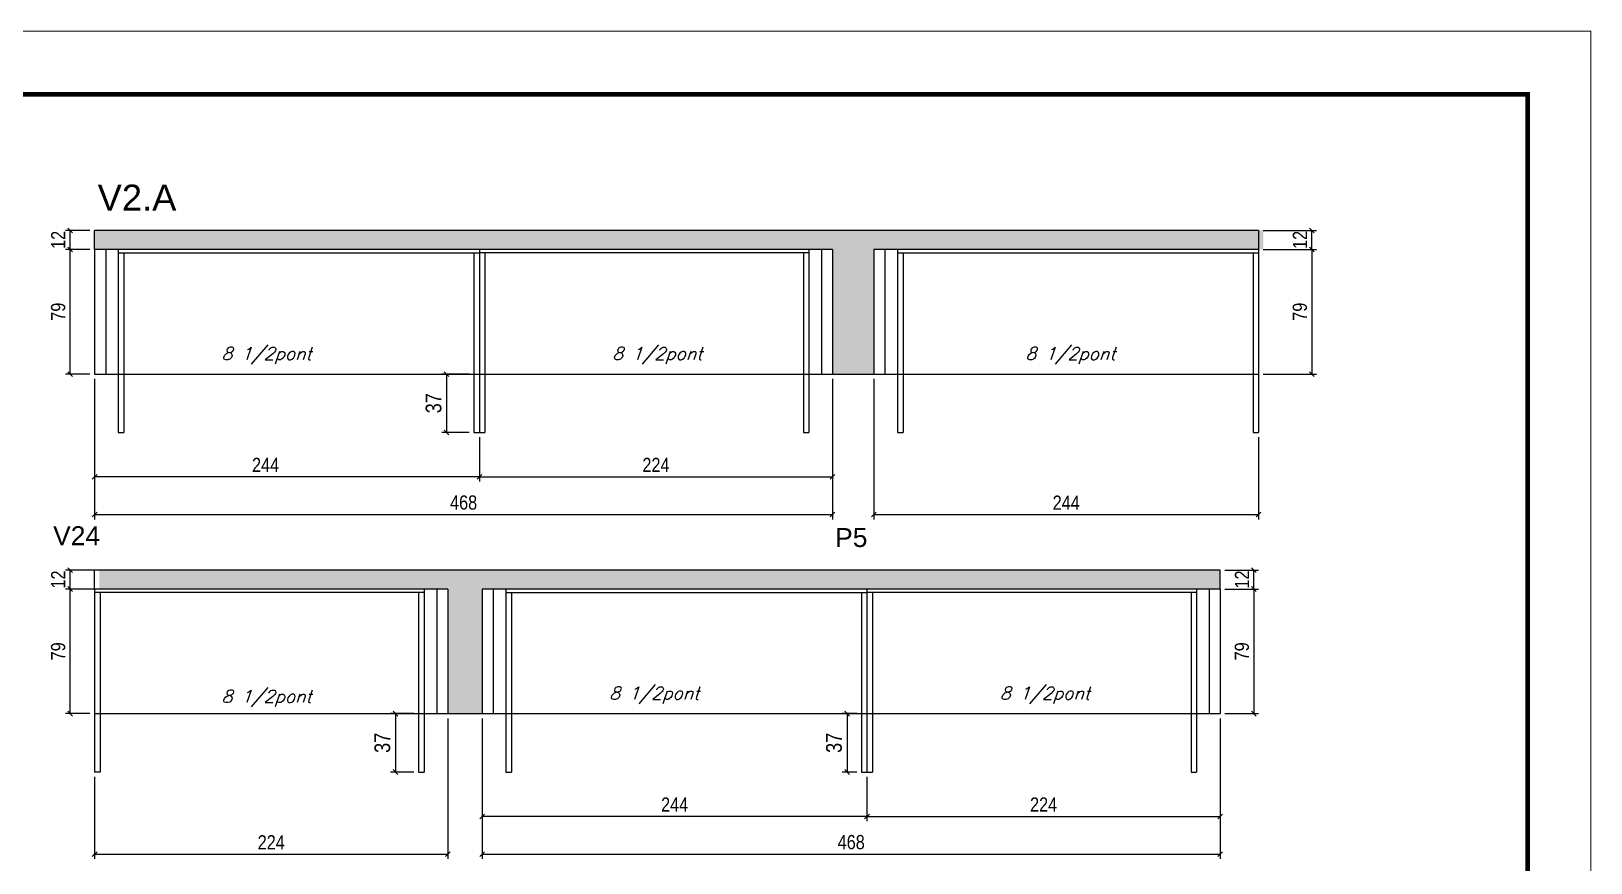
# Model space of a CAD drawing. Extents: x -10448 to -1189, y -11772 to 17235.
# Drawn here: x -6769 to -5780, y 15169 to 15696 of the extents above; entities that cross this region are included whole.
import ezdxf

# ---------------------------------------------------------------- set-up
doc = ezdxf.new("R2010")
doc.units = 0
doc.linetypes.add('DASHED', pattern=[0.75, 0.5, -0.25])
for name, color, linetype in [('5', 5, 'Continuous'), ('COTA', 241, 'Continuous'), ('NOMENCLATURA', 7, 'Continuous'), ('Painéis', 200, 'Continuous'), ('SARR_2.2x7', 40, 'Continuous'), ('SARR_3.5x7', 81, 'Continuous'), ('texto', 7, 'Continuous')]:
    doc.layers.add(name, color=color, linetype=linetype)
doc.layers.add('Folhas', color=255, linetype='Continuous', lineweight=9)
doc.layers.add('SARRAFO DE PRESSAO', color=251, linetype='DASHED', lineweight=9)
doc.styles.add('COTA TECNICA', font='techl___.ttf', dxfattribs={"height": 10})
doc.styles.add('COTA TECNICA-50', font='techl___.ttf', dxfattribs={"height": 9})
doc.styles.add('Romans', font='romans.shx')
doc.styles.get("Standard").update_dxf_attribs({"font": 'arial.ttf'})
doc.dimstyles.new('COTA PAINEL-50', dxfattribs={"dimtxt": 9, "dimasz": 3, "dimexe": 3, "dimexo": 3, "dimgap": 3, "dimtad": 1, "dimdec": 1, "dimzin": 12, "dimdsep": 46, "dimtxsty": 'COTA TECNICA-50', "dimblk1": 'OBLIQUE', "dimblk2": 'OBLIQUE', "dimsah": 1, "dimcen": 0.9, "dimclrd": 4, "dimclre": 4, "dimclrt": 240, "dimadec": 1, "dimazin": 3, "dimtfac": 1, "dimtdec": 1, "dimtmove": 0, "dimatfit": 3, "dimfxl": 1, "dimtolj": 1, "dimtzin": 12, "dimarcsym": 0})
doc.dimstyles.new('PAINEL', dxfattribs={"dimtxt": 10, "dimasz": 3, "dimexe": 3, "dimexo": 3, "dimgap": 3, "dimtad": 1, "dimdec": 1, "dimzin": 12, "dimdsep": 46, "dimtxsty": 'COTA TECNICA', "dimblk1": 'OBLIQUE', "dimblk2": 'OBLIQUE', "dimsah": 1, "dimcen": 0.9, "dimclrd": 4, "dimclre": 4, "dimclrt": 240, "dimadec": 1, "dimazin": 3, "dimtfac": 1, "dimtdec": 1, "dimtmove": 0, "dimatfit": 3, "dimfxl": 1, "dimtolj": 1, "dimtzin": 12, "dimarcsym": 0})

# ---------------------------------------------------------------- blocks, each defined once
blk = doc.blocks.new('9999999999')
at = {"layer": 'Folhas'}
blk.add_lwpolyline([(98138.98, 34190.21), (99623.98, 34190.21), (99623.98, 35240.21), (98138.98, 35240.21)], close=True, dxfattribs=at)
at = {"layer": 'Folhas', "color": 30, "const_width": 3}
blk.add_lwpolyline([(98213.98, 34230.21), (99583.98, 34230.21), (99583.98, 35200.21), (98213.98, 35200.21)], close=True, dxfattribs=at)
blk = doc.blocks.new('_Oblique')
at = {"color": 0, "linetype": 'ByBlock', "lineweight": -2}
blk.add_line((-0.5, -0.5), (0.5, 0.5), dxfattribs=at)
blk = doc.blocks.new('*D49')
at = {"layer": 'COTA', "color": 4, "linetype": 'ByBlock', "lineweight": -2, "transparency": 16777216}
for p, q in [((-6260.69, 15475.37), (-6260.69, 15410.2)), ((-6484.69, 15438.37), (-6484.69, 15410.2)), ((-6484.69, 15413.2), (-6260.69, 15413.2))]:
    blk.add_line(p, q, dxfattribs=at)
at = {"layer": 'Defpoints', "color": 0, "linetype": 'ByBlock', "transparency": 16777216}
for p in [(-6260.69, 15478.37), (-6484.69, 15441.37), (-6260.69, 15413.2)]:
    blk.add_point(p, dxfattribs=at)
at = {"layer": 'COTA', "color": 4, "linetype": 'ByBlock', "lineweight": -2, "transparency": 16777216, "xscale": 3, "yscale": 3, "zscale": 3, "rotation": 180}
blk.add_blockref('_Oblique', (-6484.69, 15413.2), dxfattribs=at)
at = {"layer": 'COTA', "color": 4, "linetype": 'ByBlock', "lineweight": -2, "transparency": 16777216, "xscale": 3, "yscale": 3, "zscale": 3}
blk.add_blockref('_Oblique', (-6260.69, 15413.2), dxfattribs=at)
at = {"layer": 'COTA', "color": 240, "linetype": 'ByBlock', "transparency": 16777216, "insert": (-6372.69, 15420.76), "char_height": 9, "attachment_point": 5, "style": 'COTA TECNICA-50'}
blk.add_mtext('\\A1;224', dxfattribs=at)
blk = doc.blocks.new('*D50')
at = {"layer": 'COTA', "color": 4, "linetype": 'ByBlock', "lineweight": -2, "transparency": 16777216}
for p, q in [((-6728.69, 15475.37), (-6728.69, 15410.2)), ((-6484.69, 15438.37), (-6484.69, 15410.2)), ((-6484.69, 15413.2), (-6728.69, 15413.2))]:
    blk.add_line(p, q, dxfattribs=at)
at = {"layer": 'Defpoints', "color": 0, "linetype": 'ByBlock', "transparency": 16777216}
for p in [(-6728.69, 15478.37), (-6484.69, 15441.37), (-6728.69, 15413.2)]:
    blk.add_point(p, dxfattribs=at)
at = {"layer": 'COTA', "color": 4, "linetype": 'ByBlock', "lineweight": -2, "transparency": 16777216, "xscale": 3, "yscale": 3, "zscale": 3, "rotation": 180}
blk.add_blockref('_Oblique', (-6728.69, 15413.2), dxfattribs=at)
at = {"layer": 'COTA', "color": 4, "linetype": 'ByBlock', "lineweight": -2, "transparency": 16777216, "xscale": 3, "yscale": 3, "zscale": 3}
blk.add_blockref('_Oblique', (-6484.69, 15413.2), dxfattribs=at)
at = {"layer": 'COTA', "color": 240, "linetype": 'ByBlock', "transparency": 16777216, "insert": (-6620.28, 15420.76), "char_height": 9, "attachment_point": 5, "style": 'COTA TECNICA-50'}
blk.add_mtext('\\A1;244', dxfattribs=at)
blk = doc.blocks.new('*D51')
at = {"layer": 'COTA', "color": 4, "linetype": 'ByBlock', "lineweight": -2, "transparency": 16777216}
for p, q in [((-6728.69, 15475.37), (-6728.69, 15386.27)), ((-6260.69, 15475.37), (-6260.69, 15386.27)), ((-6728.69, 15389.27), (-6260.69, 15389.27))]:
    blk.add_line(p, q, dxfattribs=at)
at = {"layer": 'Defpoints', "color": 0, "linetype": 'ByBlock', "transparency": 16777216}
for p in [(-6728.69, 15478.37), (-6260.69, 15478.37), (-6260.69, 15389.27)]:
    blk.add_point(p, dxfattribs=at)
at = {"layer": 'COTA', "color": 4, "linetype": 'ByBlock', "lineweight": -2, "transparency": 16777216, "xscale": 3, "yscale": 3, "zscale": 3, "rotation": 180}
blk.add_blockref('_Oblique', (-6728.69, 15389.27), dxfattribs=at)
at = {"layer": 'COTA', "color": 4, "linetype": 'ByBlock', "lineweight": -2, "transparency": 16777216, "xscale": 3, "yscale": 3, "zscale": 3}
blk.add_blockref('_Oblique', (-6260.69, 15389.27), dxfattribs=at)
at = {"layer": 'COTA', "color": 240, "linetype": 'ByBlock', "transparency": 16777216, "insert": (-6494.69, 15396.88), "char_height": 9, "attachment_point": 5, "style": 'COTA TECNICA-50'}
blk.add_mtext('\\A1;468', dxfattribs=at)
blk = doc.blocks.new('*D52')
at = {"layer": 'COTA', "color": 4, "linetype": 'ByBlock', "lineweight": -2, "transparency": 16777216}
for p, q in [((-6234.49, 15475.37), (-6234.49, 15386.27)), ((-5990.49, 15438.37), (-5990.49, 15386.27)), ((-6234.49, 15389.27), (-5990.49, 15389.27))]:
    blk.add_line(p, q, dxfattribs=at)
at = {"layer": 'Defpoints', "color": 0, "linetype": 'ByBlock', "transparency": 16777216}
for p in [(-6234.49, 15478.37), (-5990.49, 15441.37), (-5990.49, 15389.27)]:
    blk.add_point(p, dxfattribs=at)
at = {"layer": 'COTA', "color": 4, "linetype": 'ByBlock', "lineweight": -2, "transparency": 16777216, "xscale": 3, "yscale": 3, "zscale": 3, "rotation": 180}
blk.add_blockref('_Oblique', (-6234.49, 15389.27), dxfattribs=at)
at = {"layer": 'COTA', "color": 4, "linetype": 'ByBlock', "lineweight": -2, "transparency": 16777216, "xscale": 3, "yscale": 3, "zscale": 3}
blk.add_blockref('_Oblique', (-5990.49, 15389.27), dxfattribs=at)
at = {"layer": 'COTA', "color": 240, "linetype": 'ByBlock', "transparency": 16777216, "insert": (-6112.49, 15396.84), "char_height": 9, "attachment_point": 5, "style": 'COTA TECNICA-50'}
blk.add_mtext('\\A1;244', dxfattribs=at)
blk = doc.blocks.new('*D53')
at = {"layer": 'COTA', "color": 4, "linetype": 'ByBlock', "lineweight": -2, "transparency": 16777216}
for p, q in [((-6504.69, 15260.12), (-6504.69, 15171.02)), ((-6728.69, 15223.12), (-6728.69, 15171.02)), ((-6728.69, 15174.02), (-6504.69, 15174.02))]:
    blk.add_line(p, q, dxfattribs=at)
at = {"layer": 'Defpoints', "color": 0, "linetype": 'ByBlock', "transparency": 16777216}
for p in [(-6504.69, 15263.12), (-6728.69, 15226.12), (-6504.69, 15174.02)]:
    blk.add_point(p, dxfattribs=at)
at = {"layer": 'COTA', "color": 4, "linetype": 'ByBlock', "lineweight": -2, "transparency": 16777216, "xscale": 3, "yscale": 3, "zscale": 3, "rotation": 180}
blk.add_blockref('_Oblique', (-6728.69, 15174.02), dxfattribs=at)
at = {"layer": 'COTA', "color": 4, "linetype": 'ByBlock', "lineweight": -2, "transparency": 16777216, "xscale": 3, "yscale": 3, "zscale": 3}
blk.add_blockref('_Oblique', (-6504.69, 15174.02), dxfattribs=at)
at = {"layer": 'COTA', "color": 240, "linetype": 'ByBlock', "transparency": 16777216, "insert": (-6616.69, 15181.59), "char_height": 9, "attachment_point": 5, "style": 'COTA TECNICA-50'}
blk.add_mtext('\\A1;224', dxfattribs=at)
blk = doc.blocks.new('*D54')
at = {"layer": 'COTA', "color": 4, "linetype": 'ByBlock', "lineweight": -2, "transparency": 16777216}
for p, q in [((-6482.85, 15260.12), (-6482.85, 15194.94)), ((-6238.85, 15223.12), (-6238.85, 15194.94)), ((-6238.85, 15197.94), (-6482.85, 15197.94))]:
    blk.add_line(p, q, dxfattribs=at)
at = {"layer": 'Defpoints', "color": 0, "linetype": 'ByBlock', "transparency": 16777216}
for p in [(-6482.85, 15263.12), (-6238.85, 15226.12), (-6482.85, 15197.94)]:
    blk.add_point(p, dxfattribs=at)
at = {"layer": 'COTA', "color": 4, "linetype": 'ByBlock', "lineweight": -2, "transparency": 16777216, "xscale": 3, "yscale": 3, "zscale": 3, "rotation": 180}
blk.add_blockref('_Oblique', (-6482.85, 15197.94), dxfattribs=at)
at = {"layer": 'COTA', "color": 4, "linetype": 'ByBlock', "lineweight": -2, "transparency": 16777216, "xscale": 3, "yscale": 3, "zscale": 3}
blk.add_blockref('_Oblique', (-6238.85, 15197.94), dxfattribs=at)
at = {"layer": 'COTA', "color": 240, "linetype": 'ByBlock', "transparency": 16777216, "insert": (-6360.85, 15205.51), "char_height": 9, "attachment_point": 5, "style": 'COTA TECNICA-50'}
blk.add_mtext('\\A1;244', dxfattribs=at)
blk = doc.blocks.new('*D55')
at = {"layer": 'COTA', "color": 4, "linetype": 'ByBlock', "lineweight": -2, "transparency": 16777216}
for p, q in [((-6482.85, 15260.12), (-6482.85, 15171.02)), ((-6014.85, 15260.12), (-6014.85, 15171.02)), ((-6482.85, 15174.02), (-6014.85, 15174.02))]:
    blk.add_line(p, q, dxfattribs=at)
at = {"layer": 'Defpoints', "color": 0, "linetype": 'ByBlock', "transparency": 16777216}
for p in [(-6482.85, 15263.12), (-6014.85, 15263.12), (-6014.85, 15174.02)]:
    blk.add_point(p, dxfattribs=at)
at = {"layer": 'COTA', "color": 4, "linetype": 'ByBlock', "lineweight": -2, "transparency": 16777216, "xscale": 3, "yscale": 3, "zscale": 3, "rotation": 180}
blk.add_blockref('_Oblique', (-6482.85, 15174.02), dxfattribs=at)
at = {"layer": 'COTA', "color": 4, "linetype": 'ByBlock', "lineweight": -2, "transparency": 16777216, "xscale": 3, "yscale": 3, "zscale": 3}
blk.add_blockref('_Oblique', (-6014.85, 15174.02), dxfattribs=at)
at = {"layer": 'COTA', "color": 240, "linetype": 'ByBlock', "transparency": 16777216, "insert": (-6248.85, 15181.63), "char_height": 9, "attachment_point": 5, "style": 'COTA TECNICA-50'}
blk.add_mtext('\\A1;468', dxfattribs=at)
blk = doc.blocks.new('*D56')
at = {"layer": 'COTA', "color": 4, "linetype": 'ByBlock', "lineweight": -2, "transparency": 16777216}
for p, q in [((-6728.52, 15342.12), (-6747.22, 15342.12)), ((-6744.22, 15263.12), (-6744.22, 15342.12)), ((-6731.69, 15263.12), (-6747.22, 15263.12))]:
    blk.add_line(p, q, dxfattribs=at)
at = {"layer": 'Defpoints', "color": 0, "linetype": 'ByBlock', "transparency": 16777216}
for p in [(-6744.22, 15342.12), (-6725.52, 15342.12), (-6728.69, 15263.12)]:
    blk.add_point(p, dxfattribs=at)
at = {"layer": 'COTA', "color": 4, "linetype": 'ByBlock', "lineweight": -2, "transparency": 16777216, "xscale": 3, "yscale": 3, "zscale": 3}
for p, rotation in [((-6744.22, 15342.12), 90), ((-6744.22, 15263.12), 270)]:
    blk.add_blockref('_Oblique', p, dxfattribs=dict(at, rotation=rotation))
at = {"layer": 'COTA', "color": 240, "linetype": 'ByBlock', "transparency": 16777216, "insert": (-6751.81, 15302.62), "char_height": 9, "attachment_point": 5, "rotation": 90, "style": 'COTA TECNICA-50'}
blk.add_mtext('\\A1;79', dxfattribs=at)
blk = doc.blocks.new('*D57')
at = {"layer": 'COTA', "color": 4, "linetype": 'ByBlock', "lineweight": -2, "transparency": 16777216}
for p, q in [((-6728.52, 15354.12), (-6747.22, 15354.12)), ((-6744.22, 15342.12), (-6744.22, 15354.12)), ((-6728.52, 15342.12), (-6747.22, 15342.12))]:
    blk.add_line(p, q, dxfattribs=at)
at = {"layer": 'Defpoints', "color": 0, "linetype": 'ByBlock', "transparency": 16777216}
for p in [(-6744.22, 15354.12), (-6725.52, 15354.12), (-6725.52, 15342.12)]:
    blk.add_point(p, dxfattribs=at)
at = {"layer": 'COTA', "color": 4, "linetype": 'ByBlock', "lineweight": -2, "transparency": 16777216, "xscale": 3, "yscale": 3, "zscale": 3}
for p, rotation in [((-6744.22, 15354.12), 90), ((-6744.22, 15342.12), 270)]:
    blk.add_blockref('_Oblique', p, dxfattribs=dict(at, rotation=rotation))
at = {"layer": 'COTA', "color": 240, "linetype": 'ByBlock', "transparency": 16777216, "insert": (-6751.77, 15348.12), "char_height": 9, "attachment_point": 5, "rotation": 90, "style": 'COTA TECNICA-50'}
blk.add_mtext('\\A1;12', dxfattribs=at)
blk = doc.blocks.new('*D58')
at = {"layer": 'COTA', "color": 4, "linetype": 'ByBlock', "lineweight": -2, "transparency": 16777216}
for p, q in [((-6014.85, 15260.12), (-6014.85, 15194.94)), ((-6238.85, 15223.12), (-6238.85, 15194.94)), ((-6238.85, 15197.94), (-6014.85, 15197.94))]:
    blk.add_line(p, q, dxfattribs=at)
at = {"layer": 'Defpoints', "color": 0, "linetype": 'ByBlock', "transparency": 16777216}
for p in [(-6014.85, 15263.12), (-6238.85, 15226.12), (-6014.85, 15197.94)]:
    blk.add_point(p, dxfattribs=at)
at = {"layer": 'COTA', "color": 4, "linetype": 'ByBlock', "lineweight": -2, "transparency": 16777216, "xscale": 3, "yscale": 3, "zscale": 3, "rotation": 180}
blk.add_blockref('_Oblique', (-6238.85, 15197.94), dxfattribs=at)
at = {"layer": 'COTA', "color": 4, "linetype": 'ByBlock', "lineweight": -2, "transparency": 16777216, "xscale": 3, "yscale": 3, "zscale": 3}
blk.add_blockref('_Oblique', (-6014.85, 15197.94), dxfattribs=at)
at = {"layer": 'COTA', "color": 240, "linetype": 'ByBlock', "transparency": 16777216, "insert": (-6126.85, 15205.51), "char_height": 9, "attachment_point": 5, "style": 'COTA TECNICA-50'}
blk.add_mtext('\\A1;224', dxfattribs=at)
blk = doc.blocks.new('*D72')
at = {"layer": 'COTA', "color": 4, "linetype": 'ByBlock', "lineweight": -2, "transparency": 16777216}
for p, q in [((-6011.85, 15342.12), (-5990.46, 15342.12)), ((-5993.46, 15342.12), (-5993.46, 15263.12)), ((-6011.85, 15263.12), (-5990.46, 15263.12))]:
    blk.add_line(p, q, dxfattribs=at)
at = {"layer": 'Defpoints', "color": 0, "linetype": 'ByBlock', "transparency": 16777216}
for p in [(-6014.85, 15342.12), (-6014.85, 15263.12), (-5993.46, 15263.12)]:
    blk.add_point(p, dxfattribs=at)
at = {"layer": 'COTA', "color": 4, "linetype": 'ByBlock', "lineweight": -2, "transparency": 16777216, "xscale": 3, "yscale": 3, "zscale": 3}
for p, rotation in [((-5993.46, 15342.12), 90), ((-5993.46, 15263.12), 270)]:
    blk.add_blockref('_Oblique', p, dxfattribs=dict(at, rotation=rotation))
at = {"layer": 'COTA', "color": 240, "linetype": 'ByBlock', "transparency": 16777216, "insert": (-6001.06, 15302.62), "char_height": 9, "attachment_point": 5, "rotation": 90, "style": 'COTA TECNICA-50'}
blk.add_mtext('\\A1;79', dxfattribs=at)
blk = doc.blocks.new('*D73')
at = {"layer": 'COTA', "color": 4, "linetype": 'ByBlock', "lineweight": -2, "transparency": 16777216}
for p, q in [((-5987.49, 15557.37), (-5953.69, 15557.37)), ((-5956.69, 15557.37), (-5956.69, 15478.37)), ((-5987.49, 15478.37), (-5953.69, 15478.37))]:
    blk.add_line(p, q, dxfattribs=at)
at = {"layer": 'Defpoints', "color": 0, "linetype": 'ByBlock', "transparency": 16777216}
for p in [(-5990.49, 15557.37), (-5990.49, 15478.37), (-5956.69, 15478.37)]:
    blk.add_point(p, dxfattribs=at)
at = {"layer": 'COTA', "color": 4, "linetype": 'ByBlock', "lineweight": -2, "transparency": 16777216, "xscale": 3, "yscale": 3, "zscale": 3}
for p, rotation in [((-5956.69, 15557.37), 90), ((-5956.69, 15478.37), 270)]:
    blk.add_blockref('_Oblique', p, dxfattribs=dict(at, rotation=rotation))
at = {"layer": 'COTA', "color": 240, "linetype": 'ByBlock', "transparency": 16777216, "insert": (-5964.29, 15517.87), "char_height": 9, "attachment_point": 5, "rotation": 90, "style": 'COTA TECNICA-50'}
blk.add_mtext('\\A1;79', dxfattribs=at)
blk = doc.blocks.new('*D59')
at = {"layer": 'COTA', "color": 4, "linetype": 'ByBlock', "lineweight": -2, "transparency": 16777216}
for p, q in [((-6731.69, 15557.37), (-6747.22, 15557.37)), ((-6744.22, 15478.37), (-6744.22, 15557.37)), ((-6731.69, 15478.37), (-6747.22, 15478.37))]:
    blk.add_line(p, q, dxfattribs=at)
at = {"layer": 'Defpoints', "color": 0, "linetype": 'ByBlock', "transparency": 16777216}
for p in [(-6744.22, 15557.37), (-6728.69, 15557.37), (-6728.69, 15478.37)]:
    blk.add_point(p, dxfattribs=at)
at = {"layer": 'COTA', "color": 4, "linetype": 'ByBlock', "lineweight": -2, "transparency": 16777216, "xscale": 3, "yscale": 3, "zscale": 3}
for p, rotation in [((-6744.22, 15557.37), 90), ((-6744.22, 15478.37), 270)]:
    blk.add_blockref('_Oblique', p, dxfattribs=dict(at, rotation=rotation))
at = {"layer": 'COTA', "color": 240, "linetype": 'ByBlock', "transparency": 16777216, "insert": (-6751.81, 15517.87), "char_height": 9, "attachment_point": 5, "rotation": 90, "style": 'COTA TECNICA-50'}
blk.add_mtext('\\A1;79', dxfattribs=at)
blk = doc.blocks.new('*D60')
at = {"layer": 'COTA', "color": 4, "linetype": 'ByBlock', "lineweight": -2, "transparency": 16777216}
for p, q in [((-6731.69, 15569.37), (-6747.22, 15569.37)), ((-6744.22, 15557.37), (-6744.22, 15569.37)), ((-6731.69, 15557.37), (-6747.22, 15557.37))]:
    blk.add_line(p, q, dxfattribs=at)
at = {"layer": 'Defpoints', "color": 0, "linetype": 'ByBlock', "transparency": 16777216}
for p in [(-6744.22, 15569.37), (-6728.69, 15569.37), (-6728.69, 15557.37)]:
    blk.add_point(p, dxfattribs=at)
at = {"layer": 'COTA', "color": 4, "linetype": 'ByBlock', "lineweight": -2, "transparency": 16777216, "xscale": 3, "yscale": 3, "zscale": 3}
for p, rotation in [((-6744.22, 15569.37), 90), ((-6744.22, 15557.37), 270)]:
    blk.add_blockref('_Oblique', p, dxfattribs=dict(at, rotation=rotation))
at = {"layer": 'COTA', "color": 240, "linetype": 'ByBlock', "transparency": 16777216, "insert": (-6751.77, 15563.37), "char_height": 9, "attachment_point": 5, "rotation": 90, "style": 'COTA TECNICA-50'}
blk.add_mtext('\\A1;12', dxfattribs=at)
blk = doc.blocks.new('*D75')
at = {"layer": 'COTA', "color": 4, "linetype": 'ByBlock', "lineweight": -2, "transparency": 16777216}
for p, q in [((-5987.49, 15569.37), (-5953.69, 15569.37)), ((-5956.69, 15557.37), (-5956.69, 15569.37)), ((-5987.49, 15557.37), (-5953.69, 15557.37))]:
    blk.add_line(p, q, dxfattribs=at)
at = {"layer": 'Defpoints', "color": 0, "linetype": 'ByBlock', "transparency": 16777216}
for p in [(-5990.49, 15569.37), (-5956.69, 15569.37), (-5990.49, 15557.37)]:
    blk.add_point(p, dxfattribs=at)
at = {"layer": 'COTA', "color": 4, "linetype": 'ByBlock', "lineweight": -2, "transparency": 16777216, "xscale": 3, "yscale": 3, "zscale": 3}
for p, rotation in [((-5956.69, 15569.37), 90), ((-5956.69, 15557.37), 270)]:
    blk.add_blockref('_Oblique', p, dxfattribs=dict(at, rotation=rotation))
at = {"layer": 'COTA', "color": 240, "linetype": 'ByBlock', "transparency": 16777216, "insert": (-5964.25, 15563.37), "char_height": 9, "attachment_point": 5, "rotation": 90, "style": 'COTA TECNICA-50'}
blk.add_mtext('\\A1;12', dxfattribs=at)
blk = doc.blocks.new('*D76')
at = {"layer": 'COTA', "color": 4, "linetype": 'ByBlock', "lineweight": -2, "transparency": 16777216}
for p, q in [((-6011.85, 15354.12), (-5990.46, 15354.12)), ((-5993.46, 15342.12), (-5993.46, 15354.12)), ((-6011.85, 15342.12), (-5990.46, 15342.12))]:
    blk.add_line(p, q, dxfattribs=at)
at = {"layer": 'Defpoints', "color": 0, "linetype": 'ByBlock', "transparency": 16777216}
for p in [(-6014.85, 15354.12), (-5993.46, 15354.12), (-6014.85, 15342.12)]:
    blk.add_point(p, dxfattribs=at)
at = {"layer": 'COTA', "color": 4, "linetype": 'ByBlock', "lineweight": -2, "transparency": 16777216, "xscale": 3, "yscale": 3, "zscale": 3}
for p, rotation in [((-5993.46, 15354.12), 90), ((-5993.46, 15342.12), 270)]:
    blk.add_blockref('_Oblique', p, dxfattribs=dict(at, rotation=rotation))
at = {"layer": 'COTA', "color": 240, "linetype": 'ByBlock', "transparency": 16777216, "insert": (-6001.02, 15348.12), "char_height": 9, "attachment_point": 5, "rotation": 90, "style": 'COTA TECNICA-50'}
blk.add_mtext('\\A1;12', dxfattribs=at)
blk = doc.blocks.new('*D70')
at = {"layer": 'COTA', "color": 4, "lineweight": -2, "transparency": 16777216}
for p, q in [((-6491.19, 15478.37), (-6508.5, 15478.37)), ((-6505.5, 15478.37), (-6505.5, 15441.37)), ((-6491.19, 15441.37), (-6508.5, 15441.37))]:
    blk.add_line(p, q, dxfattribs=at)
at = {"layer": 'Defpoints', "color": 0, "transparency": 16777216}
for p in [(-6488.19, 15478.37), (-6505.5, 15441.37), (-6488.19, 15441.37)]:
    blk.add_point(p, dxfattribs=at)
at = {"layer": 'COTA', "color": 4, "lineweight": -2, "transparency": 16777216, "xscale": 3, "yscale": 3, "zscale": 3}
for p, rotation in [((-6505.5, 15478.37), 90), ((-6505.5, 15441.37), 270)]:
    blk.add_blockref('_Oblique', p, dxfattribs=dict(at, rotation=rotation))
at = {"layer": 'COTA', "color": 240, "transparency": 16777216, "insert": (-6513.71, 15459.87), "char_height": 10, "attachment_point": 5, "rotation": 90, "style": 'COTA TECNICA'}
blk.add_mtext('\\A1;37', dxfattribs=at)
blk = doc.blocks.new('*D80')
at = {"layer": 'COTA', "color": 4, "lineweight": -2, "transparency": 16777216}
for p, q in [((-6526.19, 15263.12), (-6540.95, 15263.12)), ((-6537.95, 15263.12), (-6537.95, 15226.12)), ((-6526.19, 15226.12), (-6540.95, 15226.12))]:
    blk.add_line(p, q, dxfattribs=at)
at = {"layer": 'Defpoints', "color": 0, "transparency": 16777216}
for p in [(-6523.19, 15263.12), (-6537.95, 15226.12), (-6523.19, 15226.12)]:
    blk.add_point(p, dxfattribs=at)
at = {"layer": 'COTA', "color": 4, "lineweight": -2, "transparency": 16777216, "xscale": 3, "yscale": 3, "zscale": 3}
for p, rotation in [((-6537.95, 15263.12), 90), ((-6537.95, 15226.12), 270)]:
    blk.add_blockref('_Oblique', p, dxfattribs=dict(at, rotation=rotation))
at = {"layer": 'COTA', "color": 240, "transparency": 16777216, "insert": (-6546.17, 15244.62), "char_height": 10, "attachment_point": 5, "rotation": 90, "style": 'COTA TECNICA'}
blk.add_mtext('\\A1;37', dxfattribs=at)
blk = doc.blocks.new('*D81')
at = {"layer": 'COTA', "color": 4, "lineweight": -2, "transparency": 16777216}
for p, q in [((-6245.35, 15263.12), (-6254.5, 15263.12)), ((-6251.5, 15263.12), (-6251.5, 15226.12)), ((-6245.35, 15226.12), (-6254.5, 15226.12))]:
    blk.add_line(p, q, dxfattribs=at)
at = {"layer": 'Defpoints', "color": 0, "transparency": 16777216}
for p in [(-6242.35, 15263.12), (-6251.5, 15226.12), (-6242.35, 15226.12)]:
    blk.add_point(p, dxfattribs=at)
at = {"layer": 'COTA', "color": 4, "lineweight": -2, "transparency": 16777216, "xscale": 3, "yscale": 3, "zscale": 3}
for p, rotation in [((-6251.5, 15263.12), 90), ((-6251.5, 15226.12), 270)]:
    blk.add_blockref('_Oblique', p, dxfattribs=dict(at, rotation=rotation))
at = {"layer": 'COTA', "color": 240, "transparency": 16777216, "insert": (-6259.72, 15244.62), "char_height": 10, "attachment_point": 5, "rotation": 90, "style": 'COTA TECNICA'}
blk.add_mtext('\\A1;37', dxfattribs=at)

msp = doc.modelspace()

# ---------------------------------------------------------------- hatches: boundary and pattern name
at = {"layer": 'COTA', "linetype": 'ByBlock'}
h = msp.add_hatch(dxfattribs=at)
h.set_pattern_fill('AR-CONC', color=256, scale=0.03)
h.set_pattern_definition([(50, (-137870.7827, -9223.8767), (5.46554007, -0.47817257), [0.5715, -6.2865]), (355, (-137870.7827, -9223.8767), (-1.05730264, 5.73170536), [0.4572, -5.02921753]), (100.4514447, (-137870.327, -9223.9165), (4.40823741, 5.25353256), [0.48570026, -5.34270734]), (46.1842, (-137870.783, -9222.3527), (8.13237123, -1.26126984), [0.85725, -9.42975]), (96.6355576, (-137870.105, -9222.458), (7.122124, 7.42278374), [0.7285507, -8.01406824]), (351.184151, (-137870.783, -9222.353), (7.122124, 7.42278374), [0.685799, -7.54379196]), (21, (-137870.0207, -9222.7337), (4.54843174, -3.06795595), [0.5715, -6.2865]), (326, (-137870.0207, -9222.7337), (1.85406085, 5.52563898), [0.4572, -5.0292]), (71.451445, (-137869.6417, -9222.9893), (6.40249258, 2.45768307), [0.48570026, -5.34269813]), (37.5, (-137870.7827, -9223.8767), (0.092658098, 2.536651166), [0, -4.96824, 0, -5.1054, 0, -5.04825]), (7.5, (-137870.7827, -9223.8767), (2.004589875, 3.005417245), [0, -2.91084, 0, -4.85394, 0, -1.92405]), (327.5, (-137872.482, -9223.8767), (4.067717855, -0.17186232), [0, -1.905, 0, -5.9436, 0, -7.8867]), (317.5, (-137873.244, -9223.8767), (4.44387544, 0.76279473), [0, -2.4765, 0, -3.94716, 0, -5.6007])])
h.paths.add_polyline_path([(-6260.69, 15478.37), (-6234.49, 15478.37), (-6234.49, 15557.37), (-5987.49, 15557.37), (-5987.49, 15569.37), (-6234.49, 15569.37), (-6260.69, 15569.37), (-6728.69, 15569.37), (-6728.69, 15557.37), (-6260.69, 15557.37)])
h = msp.add_hatch(dxfattribs=at)
h.set_pattern_fill('AR-CONC', color=256, scale=0.03)
h.set_pattern_definition([(50, (1588, 14.1286), (5.4655401, -0.4781726), [0.5715, -6.2865]), (355, (1588, 14.1286), (-1.0573026, 5.7317054), [0.4572, -5.0292175]), (100.451445, (1588.4555, 14.089), (4.4082374, 5.2535326), [0.4857003, -5.3427073]), (46.1842, (1588, 15.6526), (8.1323712, -1.2612698), [0.85725, -9.42975]), (96.63556, (1588.678, 15.5475), (7.122124, 7.4227837), [0.7285507, -8.0140682]), (351.18415, (1588, 15.653), (7.122124, 7.4227837), [0.685799, -7.543792]), (21, (1588.762, 15.2716), (4.5484317, -3.067956), [0.5715, -6.2865]), (326, (1588.762, 15.2716), (1.8540609, 5.525639), [0.4572, -5.0292]), (71.451445, (1589.141, 15.016), (6.4024926, 2.457683), [0.4857003, -5.3426981]), (37.5, (1588, 14.1286), (0.0926581, 2.53665117), [0, -4.96824, 0, -5.1054, 0, -5.04825]), (7.5, (1588, 14.1286), (2.00458988, 3.00541724), [0, -2.91084, 0, -4.85394, 0, -1.92405]), (327.5, (1586.3007, 14.1286), (4.06771786, -0.17186232), [0, -1.905, 0, -5.9436, 0, -7.8867]), (317.5, (1585.5387, 14.1286), (4.44387544, 0.7627947), [0, -2.4765, 0, -3.94716, 0, -5.6007])])
h.paths.add_polyline_path([(-6482.85, 15342.12), (-6199.35, 15342.12), (-6014.85, 15342.12), (-6014.85, 15354.12), (-6199.35, 15354.12), (-6504.69, 15354.12), (-6725.69, 15354.12), (-6725.69, 15342.12), (-6504.69, 15342.12), (-6504.69, 15263.12), (-6482.85, 15263.12)])

# ---------------------------------------------------------------- linework, layer by layer
for p, q in [((-6728.69, 15557.37), (-6728.69, 15569.37)), ((-6728.69, 15557.37), (-6728.69, 15569.37)), ((-5990.49, 15569.37), (-5990.49, 15557.37)), ((-6260.69, 15478.37), (-6234.49, 15478.37)), ((-6728.69, 15342.12), (-6728.69, 15354.12)), ((-6728.69, 15342.12), (-6728.69, 15354.12)), ((-6014.85, 15342.12), (-6014.85, 15354.12)), ((-6504.69, 15263.12), (-6482.85, 15263.12))]:
    msp.add_line(p, q, dxfattribs=at)
for points in [[(-6260.69, 15569.37), (-6728.69, 15569.37)], [(-5990.49, 15569.37), (-6260.69, 15569.37)], [(-6014.85, 15354.12), (-6199.35, 15354.12), (-6504.69, 15354.12), (-6728.69, 15354.12)]]:
    msp.add_lwpolyline(points, dxfattribs=at)
at = {"layer": 'Painéis', "linetype": 'Continuous'}
for p, q in [((-6260.69, 15569.37), (-6260.69, 15569.37)), ((-6728.69, 15557.37), (-6728.69, 15478.37)), ((-6484.69, 15557.37), (-6484.69, 15478.37)), ((-6260.69, 15557.37), (-6260.69, 15478.37)), ((-6234.49, 15557.37), (-6234.49, 15478.37)), ((-5990.49, 15557.37), (-5990.49, 15478.37)), ((-6728.69, 15342.12), (-6728.69, 15263.12)), ((-6504.69, 15342.12), (-6504.69, 15263.12)), ((-6482.85, 15342.12), (-6482.85, 15263.12)), ((-6238.85, 15342.12), (-6238.85, 15263.12)), ((-6014.85, 15342.12), (-6014.85, 15263.12))]:
    msp.add_line(p, q, dxfattribs=at)
for points in [[(-6260.69, 15557.37), (-6728.69, 15557.37)], [(-5990.49, 15557.37), (-6234.49, 15557.37)], [(-6728.69, 15478.37), (-6260.69, 15478.37)], [(-6234.49, 15478.37), (-5990.49, 15478.37)], [(-6504.69, 15342.12), (-6728.69, 15342.12)], [(-6199.35, 15342.12), (-6482.85, 15342.12)], [(-6014.85, 15342.12), (-6199.35, 15342.12)], [(-6728.69, 15263.12), (-6504.69, 15263.12)], [(-6482.85, 15263.12), (-6199.35, 15263.12)], [(-6199.35, 15263.12), (-6014.85, 15263.12)]]:
    msp.add_lwpolyline(points, dxfattribs=at)
at = {"layer": 'SARR_2.2x7', "linetype": 'Continuous'}
for p, q in [((-6721.69, 15557.37), (-6721.69, 15478.37)), ((-6713.69, 15555.17), (-6484.69, 15555.17)), ((-6275.69, 15555.17), (-6484.69, 15555.17)), ((-6267.69, 15557.37), (-6267.69, 15478.37)), ((-6227.49, 15557.37), (-6227.49, 15478.37)), ((-6219.49, 15555.17), (-5990.49, 15555.17)), ((-6511.69, 15342.12), (-6511.69, 15263.12)), ((-6475.85, 15342.12), (-6475.85, 15263.12)), ((-6021.85, 15342.12), (-6021.85, 15263.12)), ((-6519.69, 15339.92), (-6728.69, 15339.92)), ((-6467.85, 15339.92), (-6238.85, 15339.92)), ((-6029.85, 15339.92), (-6238.85, 15339.92))]:
    msp.add_line(p, q, dxfattribs=at)
at = {"layer": 'SARR_3.5x7'}
for p, q in [((-6713.69, 15557.37), (-6713.69, 15441.37)), ((-6710.19, 15555.17), (-6710.19, 15441.37)), ((-6488.19, 15555.17), (-6488.19, 15441.37)), ((-6481.19, 15555.17), (-6481.19, 15441.37)), ((-6279.19, 15555.17), (-6279.19, 15441.37)), ((-6275.69, 15557.37), (-6275.69, 15441.37)), ((-6219.49, 15557.37), (-6219.49, 15441.37)), ((-6215.99, 15555.17), (-6215.99, 15441.37)), ((-5993.99, 15555.17), (-5993.99, 15441.37)), ((-6484.69, 15478.37), (-6484.69, 15441.37)), ((-5990.49, 15478.37), (-5990.49, 15441.37)), ((-6713.69, 15441.37), (-6710.19, 15441.37)), ((-6488.19, 15441.37), (-6481.19, 15441.37)), ((-6279.19, 15441.37), (-6275.69, 15441.37)), ((-6219.49, 15441.37), (-6215.99, 15441.37)), ((-5993.99, 15441.37), (-5990.49, 15441.37)), ((-6519.69, 15342.12), (-6519.69, 15226.12)), ((-6467.85, 15342.12), (-6467.85, 15226.12)), ((-6029.85, 15342.12), (-6029.85, 15226.12)), ((-6725.19, 15339.92), (-6725.19, 15226.12)), ((-6523.19, 15339.92), (-6523.19, 15226.12)), ((-6464.35, 15339.92), (-6464.35, 15226.12)), ((-6242.35, 15339.92), (-6242.35, 15226.12)), ((-6235.35, 15339.92), (-6235.35, 15226.12)), ((-6033.35, 15339.92), (-6033.35, 15226.12)), ((-6728.69, 15263.12), (-6728.69, 15226.12)), ((-6238.85, 15263.12), (-6238.85, 15226.12)), ((-6725.19, 15226.12), (-6728.69, 15226.12)), ((-6523.19, 15226.12), (-6519.69, 15226.12)), ((-6467.85, 15226.12), (-6464.35, 15226.12)), ((-6242.35, 15226.12), (-6235.35, 15226.12)), ((-6033.35, 15226.12), (-6029.85, 15226.12))]:
    msp.add_line(p, q, dxfattribs=at)

# ---------------------------------------------------------------- block references
at = {"layer": 'SARRAFO DE PRESSAO', "color": 6, "linetype": 'ByBlock'}
msp.add_blockref('9999999999', (-105403.76, -19544.55), dxfattribs=at)

# ---------------------------------------------------------------- texts
at = {"layer": '5', "linetype": 'Continuous'}
for s, p in [('V24', (-6755.03, 15369.9)), ('P5', (-6259.06, 15368.75))]:
    msp.add_text(s, height=12, rotation=0.00004, dxfattribs=at).set_placement(p)
at = {"layer": 'NOMENCLATURA', "linetype": 'Continuous'}
msp.add_text('V2.A', height=16.5, dxfattribs=at).set_placement((-6726.8, 15581.94))
at = {"layer": 'texto', "color": 2, "char_height": 8, "attachment_point": 5, "style": 'Romans'}
for insert in [(-6619.66, 15490.03), (-6371.86, 15490.03), (-6109.82, 15490.03), (-6619.66, 15272.77), (-6373.82, 15274.78), (-6126.02, 15274.78)]:
    msp.add_mtext('{\\Q19;\\C256;8 1/2pont}', dxfattribs=dict(at, insert=insert))

# ---------------------------------------------------------------- dimensions: what is measured, and where the dimension line sits
at = {"layer": 'COTA', "linetype": 'ByBlock'}
for base, p1, p2, picture, middle in [((-6744.22, 15569.37), (-6728.69, 15557.37), (-6728.69, 15569.37), '*D60', (-6744.22, 15563.37)), ((-5956.69, 15569.37), (-5990.49, 15557.37), (-5990.49, 15569.37), '*D75', (-5956.69, 15563.37)), ((-6744.22, 15354.12), (-6725.52, 15342.12), (-6725.52, 15354.12), '*D57', (-6744.22, 15348.12)), ((-5993.46, 15354.12), (-6014.85, 15342.12), (-6014.85, 15354.12), '*D76', (-5993.46, 15348.12))]:
    dim = msp.add_linear_dim(base=base, p1=p1, p2=p2, angle=90, dimstyle='COTA PAINEL-50', dxfattribs=at)
    dim.commit()
    dim.dimension.update_dxf_attribs({"geometry": picture, "text_midpoint": middle, "dimtype": 160})
for base, p1, p2, picture, middle in [((-6744.22, 15557.37), (-6728.69, 15478.37), (-6728.69, 15557.37), '*D59', (-6751.81, 15517.87)), ((-5956.69, 15478.37), (-5990.49, 15557.37), (-5990.49, 15478.37), '*D73', (-5964.29, 15517.87)), ((-6744.22, 15342.12), (-6728.69, 15263.12), (-6725.52, 15342.12), '*D56', (-6751.81, 15302.62)), ((-5993.46, 15263.12), (-6014.85, 15342.12), (-6014.85, 15263.12), '*D72', (-6001.06, 15302.62))]:
    dim = msp.add_linear_dim(base=base, p1=p1, p2=p2, angle=90, dimstyle='COTA PAINEL-50', dxfattribs=at)
    dim.commit()
    dim.dimension.update_dxf_attribs({"geometry": picture, "text_midpoint": middle})
for base, p1, p2, picture, middle in [((-6728.69, 15413.2), (-6484.69, 15441.37), (-6728.69, 15478.37), '*D50', (-6620.28, 15413.2)), ((-6482.85, 15197.94), (-6238.85, 15226.12), (-6482.85, 15263.12), '*D54', (-6360.85, 15197.94))]:
    dim = msp.add_linear_dim(base=base, p1=p1, p2=p2, dimstyle='COTA PAINEL-50', override={"dimarcsym": 1}, dxfattribs=at)
    dim.commit()
    dim.dimension.update_dxf_attribs({"geometry": picture, "text_midpoint": middle, "dimtype": 160})
for base, p1, p2, picture, middle in [((-6260.69, 15389.27), (-6728.69, 15478.37), (-6260.69, 15478.37), '*D51', (-6494.69, 15396.88)), ((-6260.69, 15413.2), (-6484.69, 15441.37), (-6260.69, 15478.37), '*D49', (-6372.69, 15420.76)), ((-5990.49, 15389.27), (-6234.49, 15478.37), (-5990.49, 15441.37), '*D52', (-6112.49, 15396.84)), ((-6504.69, 15174.02), (-6728.69, 15226.12), (-6504.69, 15263.12), '*D53', (-6616.69, 15181.59)), ((-6014.85, 15174.02), (-6482.85, 15263.12), (-6014.85, 15263.12), '*D55', (-6248.85, 15181.63)), ((-6014.85, 15197.94), (-6238.85, 15226.12), (-6014.85, 15263.12), '*D58', (-6126.85, 15205.51))]:
    dim = msp.add_linear_dim(base=base, p1=p1, p2=p2, dimstyle='COTA PAINEL-50', override={"dimarcsym": 1}, dxfattribs=at)
    dim.commit()
    dim.dimension.update_dxf_attribs({"geometry": picture, "text_midpoint": middle})
at = {"layer": 'COTA'}
for base, p1, p2, picture, middle in [((-6505.5, 15441.37), (-6488.19, 15478.37), (-6488.19, 15441.37), '*D70', (-6513.71, 15459.87)), ((-6537.95, 15226.12), (-6523.19, 15263.12), (-6523.19, 15226.12), '*D80', (-6546.17, 15244.62)), ((-6251.5, 15226.12), (-6242.35, 15263.12), (-6242.35, 15226.12), '*D81', (-6259.72, 15244.62))]:
    dim = msp.add_linear_dim(base=base, p1=p1, p2=p2, angle=90, dimstyle='PAINEL', dxfattribs=at)
    dim.commit()
    dim.dimension.update_dxf_attribs({"geometry": picture, "text_midpoint": middle})

doc.saveas('drawing.dxf')
